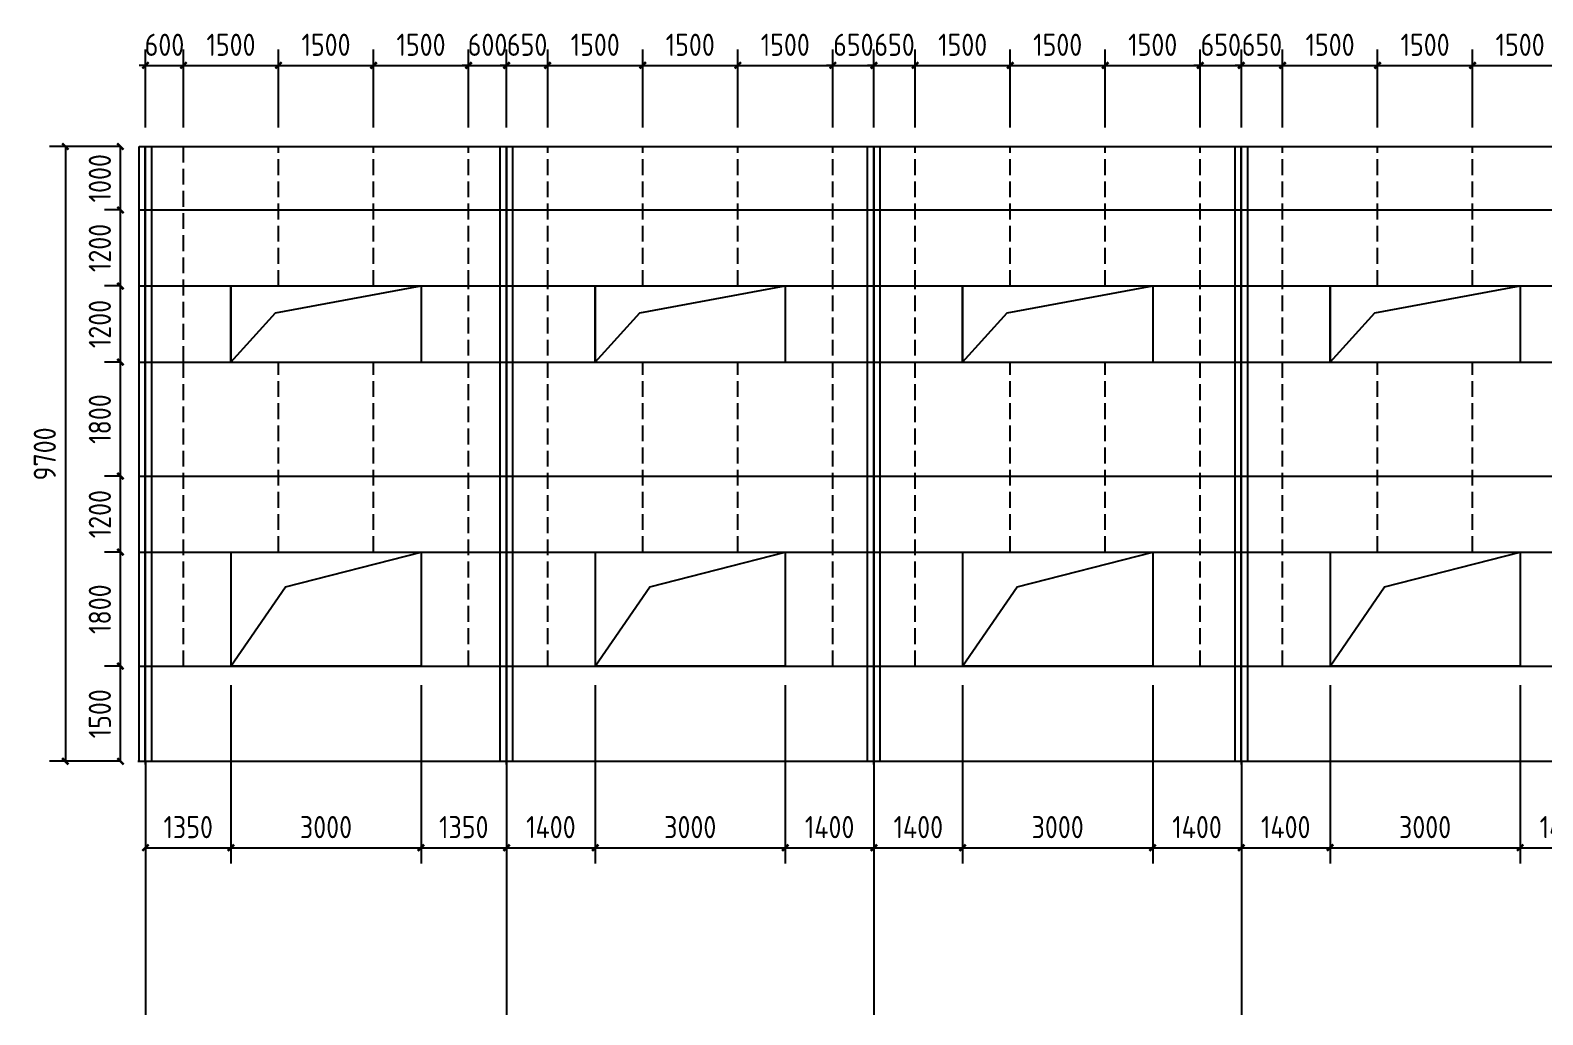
# Model space of a CAD drawing. Extents: x 102162 to 621267, y -39398 to 328893.
# Drawn here: x 483519 to 507395, y 143062 to 158597 of the extents above; entities that cross this region are included whole.
import ezdxf

# ---------------------------------------------------------------- set-up
doc = ezdxf.new("R2010")
doc.units = 0
doc.header["$LTSCALE"] = 1000
doc.header["$MEASUREMENT"] = 0
doc.linetypes.add('DASH', pattern=[0.35, 0.25, -0.1])
doc.layers.add('AXIS', color=3, linetype='Continuous')
doc.layers.add('DOTE', color=1, linetype='Continuous')
doc.styles.get("Standard").update_dxf_attribs({"font": 'gbenor.shx', "bigfont": 'gbcbig.shx'})
doc.dimstyles.get("Standard").update_dxf_attribs({"dimscale": 100, "dimtxt": 3.5, "dimasz": 1, "dimexe": 2.5, "dimexo": 3, "dimgap": 1.5, "dimtad": 1, "dimdec": 0, "dimzin": 0, "dimdsep": 46, "dimtxsty": 'Standard', "dimblk": 'ARCHTICK', "dimcen": 0.09, "dimadec": 0, "dimazin": 0, "dimtfac": 1, "dimtdec": 0, "dimtix": 1, "dimtmove": 2, "dimatfit": 3, "dimfxl": 1, "dimtolj": 1, "dimtzin": 0, "dimarcsym": 0})

# ---------------------------------------------------------------- blocks, each defined once
blk = doc.blocks.new('_ArchTick')
at = {"color": 0, "linetype": 'ByBlock', "const_width": 0.4}
blk.add_lwpolyline([(-0.5, -0.5), (0.5, 0.5)], dxfattribs=at)
blk = doc.blocks.new('*D5687')
at = {"color": 0, "lineweight": -2}
for p, q in [((484938, 148562), (484693, 148562)), ((484943, 147062), (484943, 148562)), ((484918, 147062), (484693, 147062))]:
    blk.add_line(p, q, dxfattribs=at)
at = {"layer": 'Defpoints', "color": 0}
for p in [(484943, 148562), (485238, 148562), (485218, 147062)]:
    blk.add_point(p, dxfattribs=at)
at = {"color": 0, "lineweight": -2, "xscale": 100, "yscale": 100, "zscale": 100}
for p, rotation in [((484943, 148562), 90), ((484943, 147062), 270)]:
    blk.add_blockref('_ArchTick', p, dxfattribs=dict(at, rotation=rotation))
at = {"color": 0, "insert": (484618, 147812), "char_height": 350, "attachment_point": 5, "rotation": 90}
blk.add_mtext('\\A1;1500', dxfattribs=at)
blk = doc.blocks.new('*D5688')
at = {"color": 0, "lineweight": -2}
for p, q in [((484938, 150362), (484693, 150362)), ((484943, 148562), (484943, 150362)), ((484938, 148562), (484693, 148562))]:
    blk.add_line(p, q, dxfattribs=at)
at = {"layer": 'Defpoints', "color": 0}
for p in [(484943, 150362), (485238, 150362), (485238, 148562)]:
    blk.add_point(p, dxfattribs=at)
at = {"color": 0, "lineweight": -2, "xscale": 100, "yscale": 100, "zscale": 100}
for p, rotation in [((484943, 150362), 90), ((484943, 148562), 270)]:
    blk.add_blockref('_ArchTick', p, dxfattribs=dict(at, rotation=rotation))
at = {"color": 0, "insert": (484618, 149462), "char_height": 350, "attachment_point": 5, "rotation": 90}
blk.add_mtext('\\A1;1800', dxfattribs=at)
blk = doc.blocks.new('*D5689')
at = {"color": 0, "lineweight": -2}
for p, q in [((484938, 151562), (484693, 151562)), ((484943, 150362), (484943, 151562)), ((484938, 150362), (484693, 150362))]:
    blk.add_line(p, q, dxfattribs=at)
at = {"layer": 'Defpoints', "color": 0}
for p in [(484943, 151562), (485238, 151562), (485238, 150362)]:
    blk.add_point(p, dxfattribs=at)
at = {"color": 0, "lineweight": -2, "xscale": 100, "yscale": 100, "zscale": 100}
for p, rotation in [((484943, 151562), 90), ((484943, 150362), 270)]:
    blk.add_blockref('_ArchTick', p, dxfattribs=dict(at, rotation=rotation))
at = {"color": 0, "insert": (484618, 150962), "char_height": 350, "attachment_point": 5, "rotation": 90}
blk.add_mtext('\\A1;1200', dxfattribs=at)
blk = doc.blocks.new('*D5690')
at = {"color": 0, "lineweight": -2}
for p, q in [((484938, 153362), (484693, 153362)), ((484943, 151562), (484943, 153362)), ((484938, 151562), (484693, 151562))]:
    blk.add_line(p, q, dxfattribs=at)
at = {"layer": 'Defpoints', "color": 0}
for p in [(484943, 153362), (485238, 153362), (485238, 151562)]:
    blk.add_point(p, dxfattribs=at)
at = {"color": 0, "lineweight": -2, "xscale": 100, "yscale": 100, "zscale": 100}
for p, rotation in [((484943, 153362), 90), ((484943, 151562), 270)]:
    blk.add_blockref('_ArchTick', p, dxfattribs=dict(at, rotation=rotation))
at = {"color": 0, "insert": (484618, 152462), "char_height": 350, "attachment_point": 5, "rotation": 90}
blk.add_mtext('\\A1;1800', dxfattribs=at)
blk = doc.blocks.new('*D5691')
at = {"color": 0, "lineweight": -2}
for p, q in [((484938, 154562), (484693, 154562)), ((484943, 153362), (484943, 154562)), ((484938, 153362), (484693, 153362))]:
    blk.add_line(p, q, dxfattribs=at)
at = {"layer": 'Defpoints', "color": 0}
for p in [(484943, 154562), (485238, 154562), (485238, 153362)]:
    blk.add_point(p, dxfattribs=at)
at = {"color": 0, "lineweight": -2, "xscale": 100, "yscale": 100, "zscale": 100}
for p, rotation in [((484943, 154562), 90), ((484943, 153362), 270)]:
    blk.add_blockref('_ArchTick', p, dxfattribs=dict(at, rotation=rotation))
at = {"color": 0, "insert": (484618, 153962), "char_height": 350, "attachment_point": 5, "rotation": 90}
blk.add_mtext('\\A1;1200', dxfattribs=at)
blk = doc.blocks.new('*D5692')
at = {"color": 0, "lineweight": -2}
for p, q in [((484938, 155762), (484693, 155762)), ((484943, 154562), (484943, 155762)), ((484938, 154562), (484693, 154562))]:
    blk.add_line(p, q, dxfattribs=at)
at = {"layer": 'Defpoints', "color": 0}
for p in [(484943, 155762), (485238, 155762), (485238, 154562)]:
    blk.add_point(p, dxfattribs=at)
at = {"color": 0, "lineweight": -2, "xscale": 100, "yscale": 100, "zscale": 100}
for p, rotation in [((484943, 155762), 90), ((484943, 154562), 270)]:
    blk.add_blockref('_ArchTick', p, dxfattribs=dict(at, rotation=rotation))
at = {"color": 0, "insert": (484618, 155162), "char_height": 350, "attachment_point": 5, "rotation": 90}
blk.add_mtext('\\A1;1200', dxfattribs=at)
blk = doc.blocks.new('*D5693')
at = {"color": 0, "lineweight": -2}
for p, q in [((484938, 156762), (484693, 156762)), ((484943, 155762), (484943, 156762)), ((484938, 155762), (484693, 155762))]:
    blk.add_line(p, q, dxfattribs=at)
at = {"layer": 'Defpoints', "color": 0}
for p in [(484943, 156762), (485238, 156762), (485238, 155762)]:
    blk.add_point(p, dxfattribs=at)
at = {"color": 0, "lineweight": -2, "xscale": 100, "yscale": 100, "zscale": 100}
for p, rotation in [((484943, 156762), 90), ((484943, 155762), 270)]:
    blk.add_blockref('_ArchTick', p, dxfattribs=dict(at, rotation=rotation))
at = {"color": 0, "insert": (484618, 156262), "char_height": 350, "attachment_point": 5, "rotation": 90}
blk.add_mtext('\\A1;1000', dxfattribs=at)
blk = doc.blocks.new('*D5694')
at = {"color": 0, "lineweight": -2}
for p, q in [((484938, 156762), (483824, 156762)), ((484074, 156762), (484074, 147062)), ((484938, 147062), (483824, 147062))]:
    blk.add_line(p, q, dxfattribs=at)
at = {"layer": 'Defpoints', "color": 0}
for p in [(485238, 156762), (484074, 147062), (485238, 147062)]:
    blk.add_point(p, dxfattribs=at)
at = {"color": 0, "lineweight": -2, "xscale": 100, "yscale": 100, "zscale": 100}
for p, rotation in [((484074, 156762), 90), ((484074, 147062), 270)]:
    blk.add_blockref('_ArchTick', p, dxfattribs=dict(at, rotation=rotation))
at = {"color": 0, "insert": (483749, 151912), "char_height": 350, "attachment_point": 5, "rotation": 90}
blk.add_mtext('\\A1;9700', dxfattribs=at)
blk = doc.blocks.new('*D5695')
at = {"color": 0, "lineweight": -2}
for p, q in [((486688, 148262), (486688, 145448)), ((485338, 146762), (485338, 145448)), ((485338, 145698), (486688, 145698))]:
    blk.add_line(p, q, dxfattribs=at)
at = {"layer": 'Defpoints', "color": 0}
for p in [(486688, 148562), (485338, 147062), (486688, 145698)]:
    blk.add_point(p, dxfattribs=at)
at = {"color": 0, "lineweight": -2, "xscale": 100, "yscale": 100, "zscale": 100, "rotation": 180}
blk.add_blockref('_ArchTick', (485338, 145698), dxfattribs=at)
at = {"color": 0, "lineweight": -2, "xscale": 100, "yscale": 100, "zscale": 100}
blk.add_blockref('_ArchTick', (486688, 145698), dxfattribs=at)
at = {"color": 0, "insert": (486013, 146023), "char_height": 350, "attachment_point": 5}
blk.add_mtext('\\A1;1350', dxfattribs=at)
blk = doc.blocks.new('*D5696')
at = {"color": 0, "lineweight": -2}
for p, q in [((486688, 148262), (486688, 145448)), ((489688, 148262), (489688, 145448)), ((486688, 145698), (489688, 145698))]:
    blk.add_line(p, q, dxfattribs=at)
at = {"layer": 'Defpoints', "color": 0}
for p in [(486688, 148562), (489688, 148562), (489688, 145698)]:
    blk.add_point(p, dxfattribs=at)
at = {"color": 0, "lineweight": -2, "xscale": 100, "yscale": 100, "zscale": 100, "rotation": 180}
blk.add_blockref('_ArchTick', (486688, 145698), dxfattribs=at)
at = {"color": 0, "lineweight": -2, "xscale": 100, "yscale": 100, "zscale": 100}
blk.add_blockref('_ArchTick', (489688, 145698), dxfattribs=at)
at = {"color": 0, "insert": (488188, 146023), "char_height": 350, "attachment_point": 5}
blk.add_mtext('\\A1;3000', dxfattribs=at)
blk = doc.blocks.new('*D5697')
at = {"color": 0, "lineweight": -2}
for p, q in [((489688, 148262), (489688, 145448)), ((491038, 146762), (491038, 145448)), ((489688, 145698), (491038, 145698))]:
    blk.add_line(p, q, dxfattribs=at)
at = {"layer": 'Defpoints', "color": 0}
for p in [(489688, 148562), (491038, 147062), (491038, 145698)]:
    blk.add_point(p, dxfattribs=at)
at = {"color": 0, "lineweight": -2, "xscale": 100, "yscale": 100, "zscale": 100, "rotation": 180}
blk.add_blockref('_ArchTick', (489688, 145698), dxfattribs=at)
at = {"color": 0, "lineweight": -2, "xscale": 100, "yscale": 100, "zscale": 100}
blk.add_blockref('_ArchTick', (491038, 145698), dxfattribs=at)
at = {"color": 0, "insert": (490363, 146023), "char_height": 350, "attachment_point": 5}
blk.add_mtext('\\A1;1350', dxfattribs=at)
blk = doc.blocks.new('*D5698')
at = {"color": 0, "lineweight": -2}
for p, q in [((492438, 148262), (492438, 145448)), ((491038, 146762), (491038, 145448)), ((491038, 145698), (492438, 145698))]:
    blk.add_line(p, q, dxfattribs=at)
at = {"layer": 'Defpoints', "color": 0}
for p in [(492438, 148562), (491038, 147062), (492438, 145698)]:
    blk.add_point(p, dxfattribs=at)
at = {"color": 0, "lineweight": -2, "xscale": 100, "yscale": 100, "zscale": 100, "rotation": 180}
blk.add_blockref('_ArchTick', (491038, 145698), dxfattribs=at)
at = {"color": 0, "lineweight": -2, "xscale": 100, "yscale": 100, "zscale": 100}
blk.add_blockref('_ArchTick', (492438, 145698), dxfattribs=at)
at = {"color": 0, "insert": (491738, 146023), "char_height": 350, "attachment_point": 5}
blk.add_mtext('\\A1;1400', dxfattribs=at)
blk = doc.blocks.new('*D5699')
at = {"color": 0, "lineweight": -2}
for p, q in [((492438, 148262), (492438, 145448)), ((495438, 148262), (495438, 145448)), ((492438, 145698), (495438, 145698))]:
    blk.add_line(p, q, dxfattribs=at)
at = {"layer": 'Defpoints', "color": 0}
for p in [(492438, 148562), (495438, 148562), (495438, 145698)]:
    blk.add_point(p, dxfattribs=at)
at = {"color": 0, "lineweight": -2, "xscale": 100, "yscale": 100, "zscale": 100, "rotation": 180}
blk.add_blockref('_ArchTick', (492438, 145698), dxfattribs=at)
at = {"color": 0, "lineweight": -2, "xscale": 100, "yscale": 100, "zscale": 100}
blk.add_blockref('_ArchTick', (495438, 145698), dxfattribs=at)
at = {"color": 0, "insert": (493938, 146023), "char_height": 350, "attachment_point": 5}
blk.add_mtext('\\A1;3000', dxfattribs=at)
blk = doc.blocks.new('*D5700')
at = {"color": 0, "lineweight": -2}
for p, q in [((495438, 148262), (495438, 145448)), ((496838, 146762), (496838, 145448)), ((495438, 145698), (496838, 145698))]:
    blk.add_line(p, q, dxfattribs=at)
at = {"layer": 'Defpoints', "color": 0}
for p in [(495438, 148562), (496838, 147062), (496838, 145698)]:
    blk.add_point(p, dxfattribs=at)
at = {"color": 0, "lineweight": -2, "xscale": 100, "yscale": 100, "zscale": 100, "rotation": 180}
blk.add_blockref('_ArchTick', (495438, 145698), dxfattribs=at)
at = {"color": 0, "lineweight": -2, "xscale": 100, "yscale": 100, "zscale": 100}
blk.add_blockref('_ArchTick', (496838, 145698), dxfattribs=at)
at = {"color": 0, "insert": (496138, 146023), "char_height": 350, "attachment_point": 5}
blk.add_mtext('\\A1;1400', dxfattribs=at)
blk = doc.blocks.new('*D5701')
at = {"color": 0, "lineweight": -2}
for p, q in [((498238, 148262), (498238, 145448)), ((496838, 146762), (496838, 145448)), ((496838, 145698), (498238, 145698))]:
    blk.add_line(p, q, dxfattribs=at)
at = {"layer": 'Defpoints', "color": 0}
for p in [(498238, 148562), (496838, 147062), (498238, 145698)]:
    blk.add_point(p, dxfattribs=at)
at = {"color": 0, "lineweight": -2, "xscale": 100, "yscale": 100, "zscale": 100, "rotation": 180}
blk.add_blockref('_ArchTick', (496838, 145698), dxfattribs=at)
at = {"color": 0, "lineweight": -2, "xscale": 100, "yscale": 100, "zscale": 100}
blk.add_blockref('_ArchTick', (498238, 145698), dxfattribs=at)
at = {"color": 0, "insert": (497538, 146023), "char_height": 350, "attachment_point": 5}
blk.add_mtext('\\A1;1400', dxfattribs=at)
blk = doc.blocks.new('*D5702')
at = {"color": 0, "lineweight": -2}
for p, q in [((498238, 148262), (498238, 145448)), ((501238, 148262), (501238, 145448)), ((498238, 145698), (501238, 145698))]:
    blk.add_line(p, q, dxfattribs=at)
at = {"layer": 'Defpoints', "color": 0}
for p in [(498238, 148562), (501238, 148562), (501238, 145698)]:
    blk.add_point(p, dxfattribs=at)
at = {"color": 0, "lineweight": -2, "xscale": 100, "yscale": 100, "zscale": 100, "rotation": 180}
blk.add_blockref('_ArchTick', (498238, 145698), dxfattribs=at)
at = {"color": 0, "lineweight": -2, "xscale": 100, "yscale": 100, "zscale": 100}
blk.add_blockref('_ArchTick', (501238, 145698), dxfattribs=at)
at = {"color": 0, "insert": (499738, 146023), "char_height": 350, "attachment_point": 5}
blk.add_mtext('\\A1;3000', dxfattribs=at)
blk = doc.blocks.new('*D5703')
at = {"color": 0, "lineweight": -2}
for p, q in [((501238, 148262), (501238, 145448)), ((502638, 146762), (502638, 145448)), ((501238, 145698), (502638, 145698))]:
    blk.add_line(p, q, dxfattribs=at)
at = {"layer": 'Defpoints', "color": 0}
for p in [(501238, 148562), (502638, 147062), (502638, 145698)]:
    blk.add_point(p, dxfattribs=at)
at = {"color": 0, "lineweight": -2, "xscale": 100, "yscale": 100, "zscale": 100, "rotation": 180}
blk.add_blockref('_ArchTick', (501238, 145698), dxfattribs=at)
at = {"color": 0, "lineweight": -2, "xscale": 100, "yscale": 100, "zscale": 100}
blk.add_blockref('_ArchTick', (502638, 145698), dxfattribs=at)
at = {"color": 0, "insert": (501938, 146023), "char_height": 350, "attachment_point": 5}
blk.add_mtext('\\A1;1400', dxfattribs=at)
blk = doc.blocks.new('*D5704')
at = {"color": 0, "lineweight": -2}
for p, q in [((504038, 148262), (504038, 145448)), ((502638, 146762), (502638, 145448)), ((502638, 145698), (504038, 145698))]:
    blk.add_line(p, q, dxfattribs=at)
at = {"layer": 'Defpoints', "color": 0}
for p in [(504038, 148562), (502638, 147062), (504038, 145698)]:
    blk.add_point(p, dxfattribs=at)
at = {"color": 0, "lineweight": -2, "xscale": 100, "yscale": 100, "zscale": 100, "rotation": 180}
blk.add_blockref('_ArchTick', (502638, 145698), dxfattribs=at)
at = {"color": 0, "lineweight": -2, "xscale": 100, "yscale": 100, "zscale": 100}
blk.add_blockref('_ArchTick', (504038, 145698), dxfattribs=at)
at = {"color": 0, "insert": (503338, 146023), "char_height": 350, "attachment_point": 5}
blk.add_mtext('\\A1;1400', dxfattribs=at)
blk = doc.blocks.new('*D5705')
at = {"color": 0, "lineweight": -2}
for p, q in [((504038, 148262), (504038, 145448)), ((507038, 148262), (507038, 145448)), ((504038, 145698), (507038, 145698))]:
    blk.add_line(p, q, dxfattribs=at)
at = {"layer": 'Defpoints', "color": 0}
for p in [(504038, 148562), (507038, 148562), (507038, 145698)]:
    blk.add_point(p, dxfattribs=at)
at = {"color": 0, "lineweight": -2, "xscale": 100, "yscale": 100, "zscale": 100, "rotation": 180}
blk.add_blockref('_ArchTick', (504038, 145698), dxfattribs=at)
at = {"color": 0, "lineweight": -2, "xscale": 100, "yscale": 100, "zscale": 100}
blk.add_blockref('_ArchTick', (507038, 145698), dxfattribs=at)
at = {"color": 0, "insert": (505538, 146023), "char_height": 350, "attachment_point": 5}
blk.add_mtext('\\A1;3000', dxfattribs=at)
blk = doc.blocks.new('*D5706')
at = {"color": 0, "lineweight": -2}
for p, q in [((507038, 148262), (507038, 145448)), ((508438, 146762), (508438, 145448)), ((507038, 145698), (508438, 145698))]:
    blk.add_line(p, q, dxfattribs=at)
at = {"layer": 'Defpoints', "color": 0}
for p in [(507038, 148562), (508438, 147062), (508438, 145698)]:
    blk.add_point(p, dxfattribs=at)
at = {"color": 0, "lineweight": -2, "xscale": 100, "yscale": 100, "zscale": 100, "rotation": 180}
blk.add_blockref('_ArchTick', (507038, 145698), dxfattribs=at)
at = {"color": 0, "lineweight": -2, "xscale": 100, "yscale": 100, "zscale": 100}
blk.add_blockref('_ArchTick', (508438, 145698), dxfattribs=at)
at = {"color": 0, "insert": (507738, 146023), "char_height": 350, "attachment_point": 5}
blk.add_mtext('\\A1;1400', dxfattribs=at)
blk = doc.blocks.new('*D5348')
at = {"color": 0, "lineweight": -2}
for p, q in [((485338, 157062), (485338, 158293)), ((485938, 157062), (485938, 158293)), ((485338, 158043), (485238, 158043)), ((485338, 158043), (485938, 158043)), ((485938, 158043), (486038, 158043))]:
    blk.add_line(p, q, dxfattribs=at)
at = {"layer": 'Defpoints', "color": 0}
for p in [(485938, 158043), (485338, 156762), (485938, 156762)]:
    blk.add_point(p, dxfattribs=at)
at = {"color": 0, "lineweight": -2, "xscale": 100, "yscale": 100, "zscale": 100}
blk.add_blockref('_ArchTick', (485338, 158043), dxfattribs=at)
at = {"color": 0, "lineweight": -2, "xscale": 100, "yscale": 100, "zscale": 100, "rotation": 180}
blk.add_blockref('_ArchTick', (485938, 158043), dxfattribs=at)
at = {"color": 0, "insert": (485638, 158368), "char_height": 350, "attachment_point": 5}
blk.add_mtext('\\A1;600', dxfattribs=at)
blk = doc.blocks.new('*D5349')
at = {"color": 0, "lineweight": -2}
for p, q in [((485938, 157062), (485938, 158293)), ((487438, 157062), (487438, 158293)), ((485938, 158043), (487438, 158043))]:
    blk.add_line(p, q, dxfattribs=at)
at = {"layer": 'Defpoints', "color": 0}
for p in [(487438, 158043), (485938, 156762), (487438, 156762)]:
    blk.add_point(p, dxfattribs=at)
at = {"color": 0, "lineweight": -2, "xscale": 100, "yscale": 100, "zscale": 100, "rotation": 180}
blk.add_blockref('_ArchTick', (485938, 158043), dxfattribs=at)
at = {"color": 0, "lineweight": -2, "xscale": 100, "yscale": 100, "zscale": 100}
blk.add_blockref('_ArchTick', (487438, 158043), dxfattribs=at)
at = {"color": 0, "insert": (486688, 158368), "char_height": 350, "attachment_point": 5}
blk.add_mtext('\\A1;1500', dxfattribs=at)
blk = doc.blocks.new('*D5350')
at = {"color": 0, "lineweight": -2}
for p, q in [((487438, 157062), (487438, 158293)), ((488938, 157062), (488938, 158293)), ((487438, 158043), (488938, 158043))]:
    blk.add_line(p, q, dxfattribs=at)
at = {"layer": 'Defpoints', "color": 0}
for p in [(488938, 158043), (487438, 156762), (488938, 156762)]:
    blk.add_point(p, dxfattribs=at)
at = {"color": 0, "lineweight": -2, "xscale": 100, "yscale": 100, "zscale": 100, "rotation": 180}
blk.add_blockref('_ArchTick', (487438, 158043), dxfattribs=at)
at = {"color": 0, "lineweight": -2, "xscale": 100, "yscale": 100, "zscale": 100}
blk.add_blockref('_ArchTick', (488938, 158043), dxfattribs=at)
at = {"color": 0, "insert": (488188, 158368), "char_height": 350, "attachment_point": 5}
blk.add_mtext('\\A1;1500', dxfattribs=at)
blk = doc.blocks.new('*D5351')
at = {"color": 0, "lineweight": -2}
for p, q in [((488938, 157062), (488938, 158293)), ((490438, 157062), (490438, 158293)), ((488938, 158043), (490438, 158043))]:
    blk.add_line(p, q, dxfattribs=at)
at = {"layer": 'Defpoints', "color": 0}
for p in [(490438, 158043), (488938, 156762), (490438, 156762)]:
    blk.add_point(p, dxfattribs=at)
at = {"color": 0, "lineweight": -2, "xscale": 100, "yscale": 100, "zscale": 100, "rotation": 180}
blk.add_blockref('_ArchTick', (488938, 158043), dxfattribs=at)
at = {"color": 0, "lineweight": -2, "xscale": 100, "yscale": 100, "zscale": 100}
blk.add_blockref('_ArchTick', (490438, 158043), dxfattribs=at)
at = {"color": 0, "insert": (489688, 158368), "char_height": 350, "attachment_point": 5}
blk.add_mtext('\\A1;1500', dxfattribs=at)
blk = doc.blocks.new('*D5352')
at = {"color": 0, "lineweight": -2}
for p, q in [((490438, 157062), (490438, 158293)), ((491038, 157062), (491038, 158293)), ((490438, 158043), (490338, 158043)), ((490438, 158043), (491038, 158043)), ((491038, 158043), (491138, 158043))]:
    blk.add_line(p, q, dxfattribs=at)
at = {"layer": 'Defpoints', "color": 0}
for p in [(491038, 158043), (490438, 156762), (491038, 156762)]:
    blk.add_point(p, dxfattribs=at)
at = {"color": 0, "lineweight": -2, "xscale": 100, "yscale": 100, "zscale": 100}
blk.add_blockref('_ArchTick', (490438, 158043), dxfattribs=at)
at = {"color": 0, "lineweight": -2, "xscale": 100, "yscale": 100, "zscale": 100, "rotation": 180}
blk.add_blockref('_ArchTick', (491038, 158043), dxfattribs=at)
at = {"color": 0, "insert": (490738, 158368), "char_height": 350, "attachment_point": 5}
blk.add_mtext('\\A1;600', dxfattribs=at)
blk = doc.blocks.new('*D5353')
at = {"color": 0, "lineweight": -2}
for p, q in [((491038, 157062), (491038, 158293)), ((491688, 157062), (491688, 158293)), ((491038, 158043), (490938, 158043)), ((491038, 158043), (491688, 158043)), ((491688, 158043), (491788, 158043))]:
    blk.add_line(p, q, dxfattribs=at)
at = {"layer": 'Defpoints', "color": 0}
for p in [(491688, 158043), (491038, 156762), (491688, 156762)]:
    blk.add_point(p, dxfattribs=at)
at = {"color": 0, "lineweight": -2, "xscale": 100, "yscale": 100, "zscale": 100}
blk.add_blockref('_ArchTick', (491038, 158043), dxfattribs=at)
at = {"color": 0, "lineweight": -2, "xscale": 100, "yscale": 100, "zscale": 100, "rotation": 180}
blk.add_blockref('_ArchTick', (491688, 158043), dxfattribs=at)
at = {"color": 0, "insert": (491363, 158368), "char_height": 350, "attachment_point": 5}
blk.add_mtext('\\A1;650', dxfattribs=at)
blk = doc.blocks.new('*D5354')
at = {"color": 0, "lineweight": -2}
for p, q in [((491688, 157062), (491688, 158293)), ((493188, 157062), (493188, 158293)), ((491688, 158043), (493188, 158043))]:
    blk.add_line(p, q, dxfattribs=at)
at = {"layer": 'Defpoints', "color": 0}
for p in [(493188, 158043), (491688, 156762), (493188, 156762)]:
    blk.add_point(p, dxfattribs=at)
at = {"color": 0, "lineweight": -2, "xscale": 100, "yscale": 100, "zscale": 100, "rotation": 180}
blk.add_blockref('_ArchTick', (491688, 158043), dxfattribs=at)
at = {"color": 0, "lineweight": -2, "xscale": 100, "yscale": 100, "zscale": 100}
blk.add_blockref('_ArchTick', (493188, 158043), dxfattribs=at)
at = {"color": 0, "insert": (492438, 158368), "char_height": 350, "attachment_point": 5}
blk.add_mtext('\\A1;1500', dxfattribs=at)
blk = doc.blocks.new('*D5355')
at = {"color": 0, "lineweight": -2}
for p, q in [((493188, 157062), (493188, 158293)), ((494688, 157062), (494688, 158293)), ((493188, 158043), (494688, 158043))]:
    blk.add_line(p, q, dxfattribs=at)
at = {"layer": 'Defpoints', "color": 0}
for p in [(494688, 158043), (493188, 156762), (494688, 156762)]:
    blk.add_point(p, dxfattribs=at)
at = {"color": 0, "lineweight": -2, "xscale": 100, "yscale": 100, "zscale": 100, "rotation": 180}
blk.add_blockref('_ArchTick', (493188, 158043), dxfattribs=at)
at = {"color": 0, "lineweight": -2, "xscale": 100, "yscale": 100, "zscale": 100}
blk.add_blockref('_ArchTick', (494688, 158043), dxfattribs=at)
at = {"color": 0, "insert": (493938, 158368), "char_height": 350, "attachment_point": 5}
blk.add_mtext('\\A1;1500', dxfattribs=at)
blk = doc.blocks.new('*D5356')
at = {"color": 0, "lineweight": -2}
for p, q in [((494688, 157062), (494688, 158293)), ((496188, 157062), (496188, 158293)), ((494688, 158043), (496188, 158043))]:
    blk.add_line(p, q, dxfattribs=at)
at = {"layer": 'Defpoints', "color": 0}
for p in [(496188, 158043), (494688, 156762), (496188, 156762)]:
    blk.add_point(p, dxfattribs=at)
at = {"color": 0, "lineweight": -2, "xscale": 100, "yscale": 100, "zscale": 100, "rotation": 180}
blk.add_blockref('_ArchTick', (494688, 158043), dxfattribs=at)
at = {"color": 0, "lineweight": -2, "xscale": 100, "yscale": 100, "zscale": 100}
blk.add_blockref('_ArchTick', (496188, 158043), dxfattribs=at)
at = {"color": 0, "insert": (495438, 158368), "char_height": 350, "attachment_point": 5}
blk.add_mtext('\\A1;1500', dxfattribs=at)
blk = doc.blocks.new('*D5357')
at = {"color": 0, "lineweight": -2}
for p, q in [((496188, 157062), (496188, 158293)), ((496838, 157062), (496838, 158293)), ((496188, 158043), (496088, 158043)), ((496188, 158043), (496838, 158043)), ((496838, 158043), (496938, 158043))]:
    blk.add_line(p, q, dxfattribs=at)
at = {"layer": 'Defpoints', "color": 0}
for p in [(496838, 158043), (496188, 156762), (496838, 156762)]:
    blk.add_point(p, dxfattribs=at)
at = {"color": 0, "lineweight": -2, "xscale": 100, "yscale": 100, "zscale": 100}
blk.add_blockref('_ArchTick', (496188, 158043), dxfattribs=at)
at = {"color": 0, "lineweight": -2, "xscale": 100, "yscale": 100, "zscale": 100, "rotation": 180}
blk.add_blockref('_ArchTick', (496838, 158043), dxfattribs=at)
at = {"color": 0, "insert": (496513, 158368), "char_height": 350, "attachment_point": 5}
blk.add_mtext('\\A1;650', dxfattribs=at)
blk = doc.blocks.new('*D5358')
at = {"color": 0, "lineweight": -2}
for p, q in [((496838, 157062), (496838, 158293)), ((497488, 157062), (497488, 158293)), ((496838, 158043), (496738, 158043)), ((496838, 158043), (497488, 158043)), ((497488, 158043), (497588, 158043))]:
    blk.add_line(p, q, dxfattribs=at)
at = {"layer": 'Defpoints', "color": 0}
for p in [(497488, 158043), (496838, 156762), (497488, 156762)]:
    blk.add_point(p, dxfattribs=at)
at = {"color": 0, "lineweight": -2, "xscale": 100, "yscale": 100, "zscale": 100}
blk.add_blockref('_ArchTick', (496838, 158043), dxfattribs=at)
at = {"color": 0, "lineweight": -2, "xscale": 100, "yscale": 100, "zscale": 100, "rotation": 180}
blk.add_blockref('_ArchTick', (497488, 158043), dxfattribs=at)
at = {"color": 0, "insert": (497163, 158368), "char_height": 350, "attachment_point": 5}
blk.add_mtext('\\A1;650', dxfattribs=at)
blk = doc.blocks.new('*D5359')
at = {"color": 0, "lineweight": -2}
for p, q in [((497488, 157062), (497488, 158293)), ((498988, 157062), (498988, 158293)), ((497488, 158043), (498988, 158043))]:
    blk.add_line(p, q, dxfattribs=at)
at = {"layer": 'Defpoints', "color": 0}
for p in [(498988, 158043), (497488, 156762), (498988, 156762)]:
    blk.add_point(p, dxfattribs=at)
at = {"color": 0, "lineweight": -2, "xscale": 100, "yscale": 100, "zscale": 100, "rotation": 180}
blk.add_blockref('_ArchTick', (497488, 158043), dxfattribs=at)
at = {"color": 0, "lineweight": -2, "xscale": 100, "yscale": 100, "zscale": 100}
blk.add_blockref('_ArchTick', (498988, 158043), dxfattribs=at)
at = {"color": 0, "insert": (498238, 158368), "char_height": 350, "attachment_point": 5}
blk.add_mtext('\\A1;1500', dxfattribs=at)
blk = doc.blocks.new('*D5360')
at = {"color": 0, "lineweight": -2}
for p, q in [((498988, 157062), (498988, 158293)), ((500488, 157062), (500488, 158293)), ((498988, 158043), (500488, 158043))]:
    blk.add_line(p, q, dxfattribs=at)
at = {"layer": 'Defpoints', "color": 0}
for p in [(500488, 158043), (498988, 156762), (500488, 156762)]:
    blk.add_point(p, dxfattribs=at)
at = {"color": 0, "lineweight": -2, "xscale": 100, "yscale": 100, "zscale": 100, "rotation": 180}
blk.add_blockref('_ArchTick', (498988, 158043), dxfattribs=at)
at = {"color": 0, "lineweight": -2, "xscale": 100, "yscale": 100, "zscale": 100}
blk.add_blockref('_ArchTick', (500488, 158043), dxfattribs=at)
at = {"color": 0, "insert": (499738, 158368), "char_height": 350, "attachment_point": 5}
blk.add_mtext('\\A1;1500', dxfattribs=at)
blk = doc.blocks.new('*D5361')
at = {"color": 0, "lineweight": -2}
for p, q in [((500488, 157062), (500488, 158293)), ((501988, 157062), (501988, 158293)), ((500488, 158043), (501988, 158043))]:
    blk.add_line(p, q, dxfattribs=at)
at = {"layer": 'Defpoints', "color": 0}
for p in [(501988, 158043), (500488, 156762), (501988, 156762)]:
    blk.add_point(p, dxfattribs=at)
at = {"color": 0, "lineweight": -2, "xscale": 100, "yscale": 100, "zscale": 100, "rotation": 180}
blk.add_blockref('_ArchTick', (500488, 158043), dxfattribs=at)
at = {"color": 0, "lineweight": -2, "xscale": 100, "yscale": 100, "zscale": 100}
blk.add_blockref('_ArchTick', (501988, 158043), dxfattribs=at)
at = {"color": 0, "insert": (501238, 158368), "char_height": 350, "attachment_point": 5}
blk.add_mtext('\\A1;1500', dxfattribs=at)
blk = doc.blocks.new('*D5362')
at = {"color": 0, "lineweight": -2}
for p, q in [((501988, 157062), (501988, 158293)), ((502638, 157062), (502638, 158293)), ((501988, 158043), (501888, 158043)), ((501988, 158043), (502638, 158043)), ((502638, 158043), (502738, 158043))]:
    blk.add_line(p, q, dxfattribs=at)
at = {"layer": 'Defpoints', "color": 0}
for p in [(502638, 158043), (501988, 156762), (502638, 156762)]:
    blk.add_point(p, dxfattribs=at)
at = {"color": 0, "lineweight": -2, "xscale": 100, "yscale": 100, "zscale": 100}
blk.add_blockref('_ArchTick', (501988, 158043), dxfattribs=at)
at = {"color": 0, "lineweight": -2, "xscale": 100, "yscale": 100, "zscale": 100, "rotation": 180}
blk.add_blockref('_ArchTick', (502638, 158043), dxfattribs=at)
at = {"color": 0, "insert": (502313, 158368), "char_height": 350, "attachment_point": 5}
blk.add_mtext('\\A1;650', dxfattribs=at)
blk = doc.blocks.new('*D5363')
at = {"color": 0, "lineweight": -2}
for p, q in [((502638, 157062), (502638, 158293)), ((503288, 157062), (503288, 158293)), ((502638, 158043), (502538, 158043)), ((502638, 158043), (503288, 158043)), ((503288, 158043), (503388, 158043))]:
    blk.add_line(p, q, dxfattribs=at)
at = {"layer": 'Defpoints', "color": 0}
for p in [(503288, 158043), (502638, 156762), (503288, 156762)]:
    blk.add_point(p, dxfattribs=at)
at = {"color": 0, "lineweight": -2, "xscale": 100, "yscale": 100, "zscale": 100}
blk.add_blockref('_ArchTick', (502638, 158043), dxfattribs=at)
at = {"color": 0, "lineweight": -2, "xscale": 100, "yscale": 100, "zscale": 100, "rotation": 180}
blk.add_blockref('_ArchTick', (503288, 158043), dxfattribs=at)
at = {"color": 0, "insert": (502963, 158368), "char_height": 350, "attachment_point": 5}
blk.add_mtext('\\A1;650', dxfattribs=at)
blk = doc.blocks.new('*D5364')
at = {"color": 0, "lineweight": -2}
for p, q in [((503288, 157062), (503288, 158293)), ((504788, 157062), (504788, 158293)), ((503288, 158043), (504788, 158043))]:
    blk.add_line(p, q, dxfattribs=at)
at = {"layer": 'Defpoints', "color": 0}
for p in [(504788, 158043), (503288, 156762), (504788, 156762)]:
    blk.add_point(p, dxfattribs=at)
at = {"color": 0, "lineweight": -2, "xscale": 100, "yscale": 100, "zscale": 100, "rotation": 180}
blk.add_blockref('_ArchTick', (503288, 158043), dxfattribs=at)
at = {"color": 0, "lineweight": -2, "xscale": 100, "yscale": 100, "zscale": 100}
blk.add_blockref('_ArchTick', (504788, 158043), dxfattribs=at)
at = {"color": 0, "insert": (504038, 158368), "char_height": 350, "attachment_point": 5}
blk.add_mtext('\\A1;1500', dxfattribs=at)
blk = doc.blocks.new('*D5365')
at = {"color": 0, "lineweight": -2}
for p, q in [((504788, 157062), (504788, 158293)), ((506288, 157062), (506288, 158293)), ((504788, 158043), (506288, 158043))]:
    blk.add_line(p, q, dxfattribs=at)
at = {"layer": 'Defpoints', "color": 0}
for p in [(506288, 158043), (504788, 156762), (506288, 156762)]:
    blk.add_point(p, dxfattribs=at)
at = {"color": 0, "lineweight": -2, "xscale": 100, "yscale": 100, "zscale": 100, "rotation": 180}
blk.add_blockref('_ArchTick', (504788, 158043), dxfattribs=at)
at = {"color": 0, "lineweight": -2, "xscale": 100, "yscale": 100, "zscale": 100}
blk.add_blockref('_ArchTick', (506288, 158043), dxfattribs=at)
at = {"color": 0, "insert": (505538, 158368), "char_height": 350, "attachment_point": 5}
blk.add_mtext('\\A1;1500', dxfattribs=at)
blk = doc.blocks.new('*D5366')
at = {"color": 0, "lineweight": -2}
for p, q in [((506288, 157062), (506288, 158293)), ((507788, 157062), (507788, 158293)), ((506288, 158043), (507788, 158043))]:
    blk.add_line(p, q, dxfattribs=at)
at = {"layer": 'Defpoints', "color": 0}
for p in [(507788, 158043), (506288, 156762), (507788, 156762)]:
    blk.add_point(p, dxfattribs=at)
at = {"color": 0, "lineweight": -2, "xscale": 100, "yscale": 100, "zscale": 100, "rotation": 180}
blk.add_blockref('_ArchTick', (506288, 158043), dxfattribs=at)
at = {"color": 0, "lineweight": -2, "xscale": 100, "yscale": 100, "zscale": 100}
blk.add_blockref('_ArchTick', (507788, 158043), dxfattribs=at)
at = {"color": 0, "insert": (507038, 158368), "char_height": 350, "attachment_point": 5}
blk.add_mtext('\\A1;1500', dxfattribs=at)

msp = doc.modelspace()

# ---------------------------------------------------------------- linework, layer by layer
for p, q in [((485238.3, 156762.5), (520038.3, 156762.5)), ((485238.3, 155762.5), (520038.3, 155762.5)), ((485238.3, 154562.5), (520038.3, 154562.5)), ((486688.3, 154562.5), (486688.3, 153362.5)), ((487392.6, 154140.9), (489688.3, 154562.5)), ((489688.3, 154562.5), (489688.3, 153362.5)), ((492438.3, 154562.5), (492438.3, 153362.5)), ((493142.6, 154140.9), (495438.3, 154562.5)), ((495438.3, 154562.5), (495438.3, 153362.5)), ((498238.3, 154562.5), (498238.3, 153362.5)), ((498942.6, 154140.9), (501238.3, 154562.5)), ((501238.3, 154562.5), (501238.3, 153362.5)), ((504038.3, 154562.5), (504038.3, 153362.5)), ((504742.6, 154140.9), (507038.3, 154562.5)), ((507038.3, 154562.5), (507038.3, 153362.5)), ((486688.3, 153362.5), (487392.6, 154140.9)), ((492438.3, 153362.5), (493142.6, 154140.9)), ((498238.3, 153362.5), (498942.6, 154140.9)), ((504038.3, 153362.5), (504742.6, 154140.9)), ((485238.3, 153362.5), (520038.3, 153362.5)), ((485238.3, 151562.5), (520038.3, 151562.5)), ((485238.3, 150362.5), (520038.3, 150362.5)), ((487548.7, 149815.1), (489688.3, 150362.5)), ((489688.3, 150362.5), (489688.3, 148562.5)), ((492438.3, 150362.5), (492438.3, 148562.5)), ((493298.7, 149815.1), (495438.3, 150362.5)), ((495438.3, 150362.5), (495438.3, 148562.5)), ((498238.3, 150362.5), (498238.3, 148562.5)), ((499098.7, 149815.1), (501238.3, 150362.5)), ((501238.3, 150362.5), (501238.3, 148562.5)), ((504038.3, 150362.5), (504038.3, 148562.5)), ((504898.7, 149815.1), (507038.3, 150362.5)), ((507038.3, 150362.5), (507038.3, 148562.5)), ((486688.3, 148562.5), (487548.7, 149815.1)), ((492438.3, 148562.5), (493298.7, 149815.1)), ((498238.3, 148562.5), (499098.7, 149815.1)), ((504038.3, 148562.5), (504898.7, 149815.1)), ((485238.3, 148562.5), (520038.3, 148562.5)), ((485218.3, 147062.5), (520058.3, 147062.5))]:
    msp.add_line(p, q)
at = {"color": 6}
for p, q in [((486688.3, 153362.5), (486688.3, 154562.5)), ((489688.3, 154562.5), (489688.3, 153362.5)), ((492438.3, 153362.5), (492438.3, 154562.5)), ((495438.3, 154562.5), (495438.3, 153362.5)), ((498238.3, 153362.5), (498238.3, 154562.5)), ((501238.3, 154562.5), (501238.3, 153362.5)), ((504038.3, 153362.5), (504038.3, 154562.5)), ((507038.3, 154562.5), (507038.3, 153362.5)), ((486688.3, 150362.5), (486688.3, 148562.5)), ((489688.3, 150362.5), (489688.3, 148562.5)), ((492438.3, 150362.5), (492438.3, 148562.5)), ((495438.3, 150362.5), (495438.3, 148562.5)), ((498238.3, 150362.5), (498238.3, 148562.5)), ((501238.3, 150362.5), (501238.3, 148562.5)), ((504038.3, 150362.5), (504038.3, 148562.5)), ((507038.3, 150362.5), (507038.3, 148562.5)), ((489688.3, 148562.5), (486688.3, 148562.5)), ((495438.3, 148562.5), (492438.3, 148562.5)), ((501238.3, 148562.5), (498238.3, 148562.5)), ((507038.3, 148562.5), (504038.3, 148562.5))]:
    msp.add_line(p, q, dxfattribs=at)
at = {"layer": 'AXIS'}
for p, q in [((485338.3, 147062.5), (485338.3, 143062.5)), ((491038.3, 147062.5), (491038.3, 143062.5)), ((496838.3, 147062.5), (496838.3, 143062.5)), ((502638.3, 147062.5), (502638.3, 143062.5))]:
    msp.add_line(p, q, dxfattribs=at)
at = {"layer": 'DOTE', "color": 0}
for p, q in [((485238.3, 147062.5), (485238.3, 156762.5)), ((485335.3, 147062.5), (485335.3, 156762.5)), ((485341.3, 147062.5), (485341.3, 156762.5)), ((485438.3, 147062.5), (485438.3, 156762.5)), ((490938.3, 147062.5), (490938.3, 156762.5)), ((491035.3, 147062.5), (491035.3, 156762.5)), ((491041.3, 147062.5), (491041.3, 156762.5)), ((491138.3, 147062.5), (491138.3, 156762.5)), ((496738.3, 147062.5), (496738.3, 156762.5)), ((496835.3, 147062.5), (496835.3, 156762.5)), ((496841.3, 147062.5), (496841.3, 156762.5)), ((496938.3, 147062.5), (496938.3, 156762.5)), ((502538.3, 147062.5), (502538.3, 156762.5)), ((502635.3, 147062.5), (502635.3, 156762.5)), ((502641.3, 147062.5), (502641.3, 156762.5)), ((502738.3, 147062.5), (502738.3, 156762.5))]:
    msp.add_line(p, q, dxfattribs=at)
at = {"layer": 'DOTE'}
for p, q in [((485338.3, 147012.5), (485338.3, 156762.5)), ((491038.3, 147012.5), (491038.3, 156762.5)), ((491038.3, 147012.5), (491038.3, 156762.5)), ((496838.3, 147012.5), (496838.3, 156762.5)), ((496838.3, 147012.5), (496838.3, 156762.5)), ((502638.3, 147012.5), (502638.3, 156762.5)), ((502638.3, 147012.5), (502638.3, 156762.5))]:
    msp.add_line(p, q, dxfattribs=at)
at = {"layer": 'DOTE', "color": 4, "linetype": 'DASH'}
for p, q in [((485938.3, 153362.5), (485938.3, 156762.5)), ((487438.3, 154562.5), (487438.3, 156762.5)), ((488938.3, 154562.5), (488938.3, 156762.5)), ((490438.3, 154562.5), (490438.3, 156762.5)), ((491688.3, 154562.5), (491688.3, 156762.5)), ((493188.3, 154562.5), (493188.3, 156762.5)), ((494688.3, 154562.5), (494688.3, 156762.5)), ((496188.3, 154562.5), (496188.3, 156762.5)), ((497488.3, 154562.5), (497488.3, 156762.5)), ((498988.3, 154562.5), (498988.3, 156762.5)), ((500488.3, 154562.5), (500488.3, 156762.5)), ((501988.3, 154562.5), (501988.3, 156762.5)), ((503288.3, 154562.5), (503288.3, 156762.5)), ((504788.3, 154562.5), (504788.3, 156762.5)), ((506288.3, 154562.5), (506288.3, 156762.5)), ((490438.3, 148562.5), (490438.3, 154562.5)), ((491688.3, 148562.5), (491688.3, 154562.5)), ((496188.3, 148562.5), (496188.3, 154562.5)), ((497488.3, 148562.5), (497488.3, 154562.5)), ((501988.3, 148562.5), (501988.3, 154562.5)), ((503288.3, 148562.5), (503288.3, 154562.5)), ((485938.3, 148562.5), (485938.3, 153362.5)), ((487438.3, 150362.5), (487438.3, 153362.5)), ((488938.3, 150362.5), (488938.3, 153362.5)), ((493188.3, 150362.5), (493188.3, 153362.5)), ((494688.3, 150362.5), (494688.3, 153362.5)), ((498988.3, 150362.5), (498988.3, 153362.5)), ((500488.3, 150362.5), (500488.3, 153362.5)), ((504788.3, 150362.5), (504788.3, 153362.5)), ((506288.3, 150362.5), (506288.3, 153362.5))]:
    msp.add_line(p, q, dxfattribs=at)

# ---------------------------------------------------------------- dimensions: what is measured, and where the dimension line sits
for base, p1, p2, picture, middle in [((485938.3, 158042.6), (485338.3, 156762.5), (485938.3, 156762.5), '*D5348', (485638.3, 158367.6)), ((487438.3, 158042.6), (485938.3, 156762.5), (487438.3, 156762.5), '*D5349', (486688.3, 158367.6)), ((488938.3, 158042.6), (487438.3, 156762.5), (488938.3, 156762.5), '*D5350', (488188.3, 158367.6)), ((490438.3, 158042.6), (488938.3, 156762.5), (490438.3, 156762.5), '*D5351', (489688.3, 158367.6)), ((491038.3, 158042.6), (490438.3, 156762.5), (491038.3, 156762.5), '*D5352', (490738.3, 158367.6)), ((491688.3, 158042.6), (491038.3, 156762.5), (491688.3, 156762.5), '*D5353', (491363.3, 158367.6)), ((493188.3, 158042.6), (491688.3, 156762.5), (493188.3, 156762.5), '*D5354', (492438.3, 158367.6)), ((494688.3, 158042.6), (493188.3, 156762.5), (494688.3, 156762.5), '*D5355', (493938.3, 158367.6)), ((496188.3, 158042.6), (494688.3, 156762.5), (496188.3, 156762.5), '*D5356', (495438.3, 158367.6)), ((496838.3, 158042.6), (496188.3, 156762.5), (496838.3, 156762.5), '*D5357', (496513.3, 158367.6)), ((497488.3, 158042.6), (496838.3, 156762.5), (497488.3, 156762.5), '*D5358', (497163.3, 158367.6)), ((498988.3, 158042.6), (497488.3, 156762.5), (498988.3, 156762.5), '*D5359', (498238.3, 158367.6)), ((500488.3, 158042.6), (498988.3, 156762.5), (500488.3, 156762.5), '*D5360', (499738.3, 158367.6)), ((501988.3, 158042.6), (500488.3, 156762.5), (501988.3, 156762.5), '*D5361', (501238.3, 158367.6)), ((502638.3, 158042.6), (501988.3, 156762.5), (502638.3, 156762.5), '*D5362', (502313.3, 158367.6)), ((503288.3, 158042.6), (502638.3, 156762.5), (503288.3, 156762.5), '*D5363', (502963.3, 158367.6)), ((504788.3, 158042.6), (503288.3, 156762.5), (504788.3, 156762.5), '*D5364', (504038.3, 158367.6)), ((506288.3, 158042.6), (504788.3, 156762.5), (506288.3, 156762.5), '*D5365', (505538.3, 158367.6)), ((507788.3, 158042.6), (506288.3, 156762.5), (507788.3, 156762.5), '*D5366', (507038.3, 158367.6)), ((486688.3, 145698.4), (485338.3, 147062.5), (486688.3, 148562.5), '*D5695', (486013.3, 146023.4)), ((489688.3, 145698.4), (486688.3, 148562.5), (489688.3, 148562.5), '*D5696', (488188.3, 146023.4)), ((491038.3, 145698.4), (489688.3, 148562.5), (491038.3, 147062.5), '*D5697', (490363.3, 146023.4)), ((492438.3, 145698.4), (491038.3, 147062.5), (492438.3, 148562.5), '*D5698', (491738.3, 146023.4)), ((495438.3, 145698.4), (492438.3, 148562.5), (495438.3, 148562.5), '*D5699', (493938.3, 146023.4)), ((496838.3, 145698.4), (495438.3, 148562.5), (496838.3, 147062.5), '*D5700', (496138.3, 146023.4)), ((498238.3, 145698.4), (496838.3, 147062.5), (498238.3, 148562.5), '*D5701', (497538.3, 146023.4)), ((501238.3, 145698.4), (498238.3, 148562.5), (501238.3, 148562.5), '*D5702', (499738.3, 146023.4)), ((502638.3, 145698.4), (501238.3, 148562.5), (502638.3, 147062.5), '*D5703', (501938.3, 146023.4)), ((504038.3, 145698.4), (502638.3, 147062.5), (504038.3, 148562.5), '*D5704', (503338.3, 146023.4)), ((507038.3, 145698.4), (504038.3, 148562.5), (507038.3, 148562.5), '*D5705', (505538.3, 146023.4)), ((508438.3, 145698.4), (507038.3, 148562.5), (508438.3, 147062.5), '*D5706', (507738.3, 146023.4))]:
    dim = msp.add_linear_dim(base=base, p1=p1, p2=p2, dimstyle='Standard')
    dim.commit()
    dim.dimension.update_dxf_attribs({"geometry": picture, "text_midpoint": middle})
dim = msp.add_aligned_dim(p1=(485238.3, 156762.5), p2=(485238.3, 147062.5), distance=-1164.1, dimstyle='Standard')
dim.commit()
dim.dimension.update_dxf_attribs({"geometry": '*D5694', "text_midpoint": (483749.1, 151912.5)})
for base, p1, p2, picture, middle in [((484943.4, 156762.5), (485238.3, 155762.5), (485238.3, 156762.5), '*D5693', (484618.4, 156262.5)), ((484943.4, 155762.5), (485238.3, 154562.5), (485238.3, 155762.5), '*D5692', (484618.4, 155162.5)), ((484943.4, 154562.5), (485238.3, 153362.5), (485238.3, 154562.5), '*D5691', (484618.4, 153962.5)), ((484943.4, 153362.5), (485238.3, 151562.5), (485238.3, 153362.5), '*D5690', (484618.4, 152462.5)), ((484943.4, 151562.5), (485238.3, 150362.5), (485238.3, 151562.5), '*D5689', (484618.4, 150962.5)), ((484943.4, 150362.5), (485238.3, 148562.5), (485238.3, 150362.5), '*D5688', (484618.4, 149462.5)), ((484943.4, 148562.5), (485218.3, 147062.5), (485238.3, 148562.5), '*D5687', (484618.4, 147812.5))]:
    dim = msp.add_linear_dim(base=base, p1=p1, p2=p2, angle=90, dimstyle='Standard')
    dim.commit()
    dim.dimension.update_dxf_attribs({"geometry": picture, "text_midpoint": middle})

doc.saveas('drawing.dxf')
